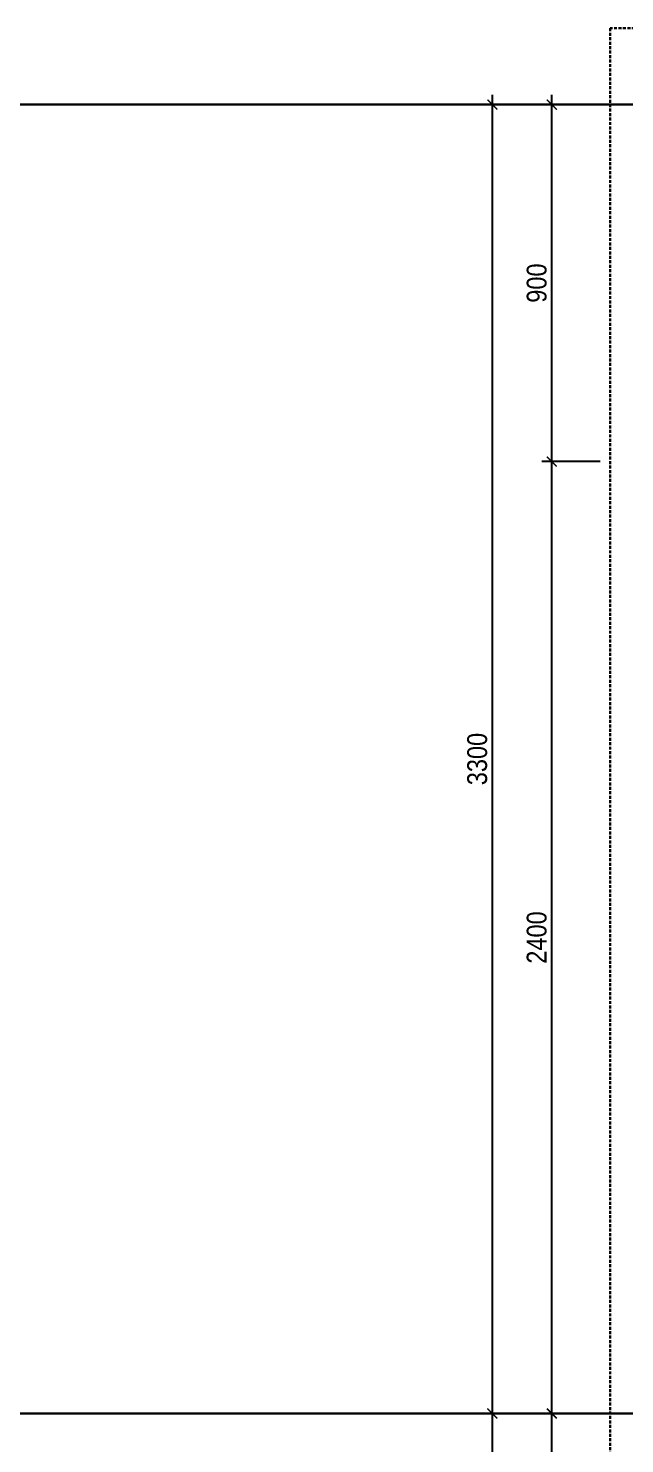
# Model space of a CAD drawing. Header units: millimetres. Extents: x -82962 to 19744, y -138000 to 4535.
# Drawn here: x 3911 to 5416, y -50114 to -46545 of the extents above; entities that cross this region are included whole.
import ezdxf

# ---------------------------------------------------------------- set-up
doc = ezdxf.new("R2010")
doc.units = ezdxf.units.MM
doc.header["$LTSCALE"] = 1000
doc.header["$MEASUREMENT"] = 0
doc.header["$PDMODE"] = 3
doc.linetypes.add('HIDDEN', pattern=[0.375, 0.25, -0.125])
doc.layers.get('0').update_dxf_attribs({"lineweight": 30})
doc.layers.get('DEFPOINTS').update_dxf_attribs({"color": 4, "lineweight": 30})
doc.layers.add('THAY', color=4, linetype='Continuous', lineweight=30)
doc.styles.add('ARIAL', font='arial.ttf', dxfattribs={"width": 0.85})
doc.dimstyles.new('DIM 1-100', dxfattribs={"dimscale": 0, "dimtxt": 2, "dimasz": 1, "dimexe": 1, "dimexo": 1, "dimgap": 0.5, "dimtad": 1, "dimdec": 4, "dimrnd": 1, "dimdsep": 46, "dimtxsty": 'ARIAL', "dimblk1": 'ARCHTICK', "dimblk2": 'ARCHTICK', "dimsah": 1, "dimcen": 2, "dimdle": 1, "dimclrd": 9, "dimclre": 9, "dimclrt": 1, "dimadec": 0, "dimazin": 0, "dimtfac": 1, "dimtdec": 4, "dimtix": 1, "dimtmove": 2, "dimatfit": 3, "dimldrblk": 'DOT', "dimfxl": 1, "dimtvp": 1, "dimtolj": 1, "dimarcsym": 0})

# ---------------------------------------------------------------- blocks, each defined once
blk = doc.blocks.new('_ARCHTICK')
at = {"color": 0, "linetype": 'ByBlock', "const_width": 0.15}
blk.add_lwpolyline([(-0.5, -0.5), (0.5, 0.5)], dxfattribs=at)
blk = doc.blocks.new('*D512')
at = {"layer": 'DEFPOINTS', "color": 0, "ltscale": 0.2, "transparency": 16777216}
for p in [(5232, -50037.7), (5379.1, -50037.7), (5379.1, -51237.7)]:
    blk.add_point(p, dxfattribs=at)
at = {"layer": 'THAY', "color": 9, "lineweight": -2, "ltscale": 0.2, "transparency": 16777216}
for p, q in [((5232, -51262.7), (5232, -50012.7)), ((5354.1, -50037.7), (5207, -50037.7)), ((5354.1, -51237.7), (5207, -51237.7))]:
    blk.add_line(p, q, dxfattribs=at)
at = {"layer": 'THAY', "color": 9, "lineweight": -2, "ltscale": 0.2, "transparency": 16777216, "xscale": 25, "yscale": 25, "zscale": 25}
for p, rotation in [((5232, -50037.7), 90), ((5232, -51237.7), 270)]:
    blk.add_blockref('_ARCHTICK', p, dxfattribs=dict(at, rotation=rotation))
at = {"layer": 'THAY', "color": 1, "ltscale": 0.2, "transparency": 16777216, "insert": (5194, -50637.7), "char_height": 50, "attachment_point": 5, "rotation": 90, "style": 'ARIAL'}
blk.add_mtext('\\A1;1200', dxfattribs=at)
blk = doc.blocks.new('_DOT')
at = {"color": 0, "linetype": 'ByBlock', "ltscale": 10}
blk.add_line((-0.5, 0), (-1, 0), dxfattribs=at)
at = {"color": 0, "linetype": 'ByBlock', "ltscale": 10, "const_width": 0.5}
blk.add_lwpolyline([(-0.25, 0, 1), (0.25, 0, 1)], format="xyb", close=True, dxfattribs=at)
blk = doc.blocks.new('*D513')
at = {"layer": 'DEFPOINTS', "color": 0, "ltscale": 0.2, "transparency": 16777216}
for p in [(5232, -47637.7), (5379.1, -47637.7), (5379.1, -50037.7)]:
    blk.add_point(p, dxfattribs=at)
at = {"layer": 'THAY', "color": 9, "lineweight": -2, "ltscale": 0.2, "transparency": 16777216}
for p, q in [((5354.1, -47637.7), (5207, -47637.7)), ((5232, -50062.7), (5232, -47612.7)), ((5354.1, -50037.7), (5207, -50037.7))]:
    blk.add_line(p, q, dxfattribs=at)
at = {"layer": 'THAY', "color": 9, "lineweight": -2, "ltscale": 0.2, "transparency": 16777216, "xscale": 25, "yscale": 25, "zscale": 25}
for p, rotation in [((5232, -47637.7), 90), ((5232, -50037.7), 270)]:
    blk.add_blockref('_ARCHTICK', p, dxfattribs=dict(at, rotation=rotation))
at = {"layer": 'THAY', "color": 1, "ltscale": 0.2, "transparency": 16777216, "insert": (5194, -48837.7), "char_height": 50, "attachment_point": 5, "rotation": 90, "style": 'ARIAL'}
blk.add_mtext('\\A1;2400', dxfattribs=at)
blk = doc.blocks.new('*D514')
at = {"layer": 'DEFPOINTS', "color": 0, "ltscale": 0.2, "transparency": 16777216}
for p in [(5082, -50037.7), (5379.1, -50037.7), (5379.1, -53637.7)]:
    blk.add_point(p, dxfattribs=at)
at = {"layer": 'THAY', "color": 9, "lineweight": -2, "ltscale": 0.2, "transparency": 16777216}
for p, q in [((5082, -53662.7), (5082, -50012.7)), ((5354.1, -50037.7), (5057, -50037.7)), ((5354.1, -53637.7), (5057, -53637.7))]:
    blk.add_line(p, q, dxfattribs=at)
at = {"layer": 'THAY', "color": 9, "lineweight": -2, "ltscale": 0.2, "transparency": 16777216, "xscale": 25, "yscale": 25, "zscale": 25}
for p, rotation in [((5082, -50037.7), 90), ((5082, -53637.7), 270)]:
    blk.add_blockref('_ARCHTICK', p, dxfattribs=dict(at, rotation=rotation))
at = {"layer": 'THAY', "color": 1, "ltscale": 0.2, "transparency": 16777216, "insert": (5044, -51837.7), "char_height": 50, "attachment_point": 5, "rotation": 90, "style": 'ARIAL'}
blk.add_mtext('\\A1;3600', dxfattribs=at)
blk = doc.blocks.new('*D515')
at = {"layer": 'DEFPOINTS', "color": 0, "ltscale": 0.2, "transparency": 16777216}
for p in [(5082, -46737.7), (5379.1, -46737.7), (5379.1, -50037.7)]:
    blk.add_point(p, dxfattribs=at)
at = {"layer": 'THAY', "color": 9, "lineweight": -2, "ltscale": 0.2, "transparency": 16777216}
for p, q in [((5082, -50062.7), (5082, -46712.7)), ((5354.1, -46737.7), (5057, -46737.7)), ((5354.1, -50037.7), (5057, -50037.7))]:
    blk.add_line(p, q, dxfattribs=at)
at = {"layer": 'THAY', "color": 9, "lineweight": -2, "ltscale": 0.2, "transparency": 16777216, "xscale": 25, "yscale": 25, "zscale": 25}
for p, rotation in [((5082, -46737.7), 90), ((5082, -50037.7), 270)]:
    blk.add_blockref('_ARCHTICK', p, dxfattribs=dict(at, rotation=rotation))
at = {"layer": 'THAY', "color": 1, "ltscale": 0.2, "transparency": 16777216, "insert": (5044, -48387.7), "char_height": 50, "attachment_point": 5, "rotation": 90, "style": 'ARIAL'}
blk.add_mtext('\\A1;3300', dxfattribs=at)
blk = doc.blocks.new('*D516')
at = {"layer": 'DEFPOINTS', "color": 0, "ltscale": 0.2, "transparency": 16777216}
for p in [(5232, -46737.7), (5379.1, -46737.7), (5379.1, -47637.7)]:
    blk.add_point(p, dxfattribs=at)
at = {"layer": 'THAY', "color": 9, "lineweight": -2, "ltscale": 0.2, "transparency": 16777216}
for p, q in [((5232, -47662.7), (5232, -46712.7)), ((5354.1, -46737.7), (5207, -46737.7)), ((5354.1, -47637.7), (5207, -47637.7))]:
    blk.add_line(p, q, dxfattribs=at)
at = {"layer": 'THAY', "color": 9, "lineweight": -2, "ltscale": 0.2, "transparency": 16777216, "xscale": 25, "yscale": 25, "zscale": 25}
for p, rotation in [((5232, -46737.7), 90), ((5232, -47637.7), 270)]:
    blk.add_blockref('_ARCHTICK', p, dxfattribs=dict(at, rotation=rotation))
at = {"layer": 'THAY', "color": 1, "ltscale": 0.2, "transparency": 16777216, "insert": (5194, -47187.7), "char_height": 50, "attachment_point": 5, "rotation": 90, "style": 'ARIAL'}
blk.add_mtext('\\A1;900', dxfattribs=at)

msp = doc.modelspace()

# ---------------------------------------------------------------- linework, layer by layer
at = {"layer": 'THAY', "linetype": 'HIDDEN', "ltscale": 0.03}
msp.add_lwpolyline([(5379.12601, -46545.29291), (5379.12601, -54117.85095), (7747.63261, -54117.85095), (7747.63261, -46545.29291)], close=True, dxfattribs=at)
at = {"layer": 'THAY', "ltscale": 0.01}
for points in [[(2808.05468, -46737.67356), (7747.63261, -46737.67356)], [(2808.05468, -50037.67356), (7747.63261, -50037.67356)]]:
    msp.add_lwpolyline(points, dxfattribs=at)

# ---------------------------------------------------------------- dimensions: what is measured, and where the dimension line sits
at = {"layer": 'THAY', "ltscale": 0.2}
for base, p1, p2, picture, middle in [((5082.00399, -46737.67356), (5379.12601, -50037.67356), (5379.12601, -46737.67356), '*D515', (5043.95829, -48387.67356)), ((5232.00399, -46737.67356), (5379.12601, -47637.67356), (5379.12601, -46737.67356), '*D516', (5193.97534, -47187.67356)), ((5232.00399, -47637.67356), (5379.12601, -50037.67356), (5379.12601, -47637.67356), '*D513', (5193.97534, -48837.67356)), ((5082.00399, -50037.67356), (5379.12601, -53637.67356), (5379.12601, -50037.67356), '*D514', (5043.95829, -51837.67356)), ((5232.00399, -50037.67356), (5379.12601, -51237.67356), (5379.12601, -50037.67356), '*D512', (5193.97534, -50637.67356))]:
    dim = msp.add_linear_dim(base=base, p1=p1, p2=p2, angle=90, dimstyle='DIM 1-100', override={"dimscale": 25}, dxfattribs=at)
    dim.commit()
    dim.dimension.update_dxf_attribs({"geometry": picture, "text_midpoint": middle})

doc.saveas('drawing.dxf')
